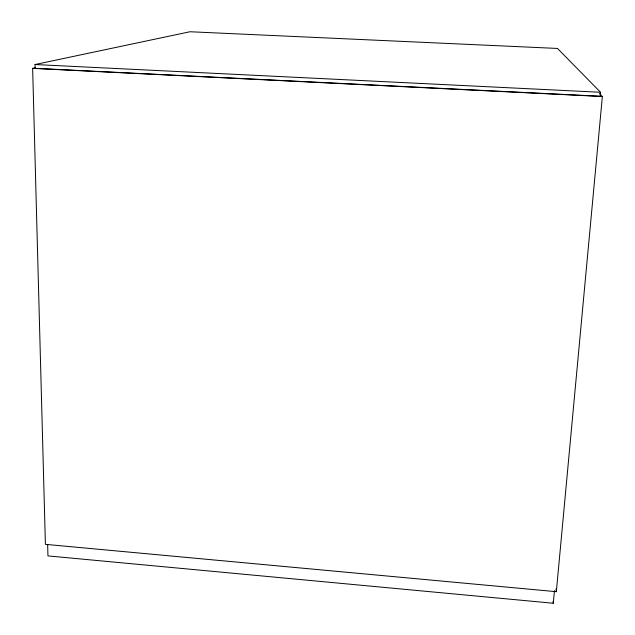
<?xml version="1.0" encoding="UTF-8"?>
<svg xmlns="http://www.w3.org/2000/svg" width="635" height="635" viewBox="0 0 635 635"><rect width="100%" height="100%" fill="white"/><g stroke="black" fill="none" stroke-linecap="round" stroke-linejoin="round"><path stroke-width="0.95" d="M47.657 544.647L47.95 555.903L553.283 603.25L554.45 590.629M600.535 92.273L600.17 96.218L35.123 68.31L35.028 64.532L190 31.75L557.49 48.443L600.535 92.273L35.028 64.532M35.354 67.778L32.639 68.374L45.402 544.346L556.339 591.693L602.361 96.52L599.448 93.496M32.639 68.374L602.361 96.52M556.014 589.034L556.339 591.693M553.061 601.321L553.283 603.25"/></g></svg>
